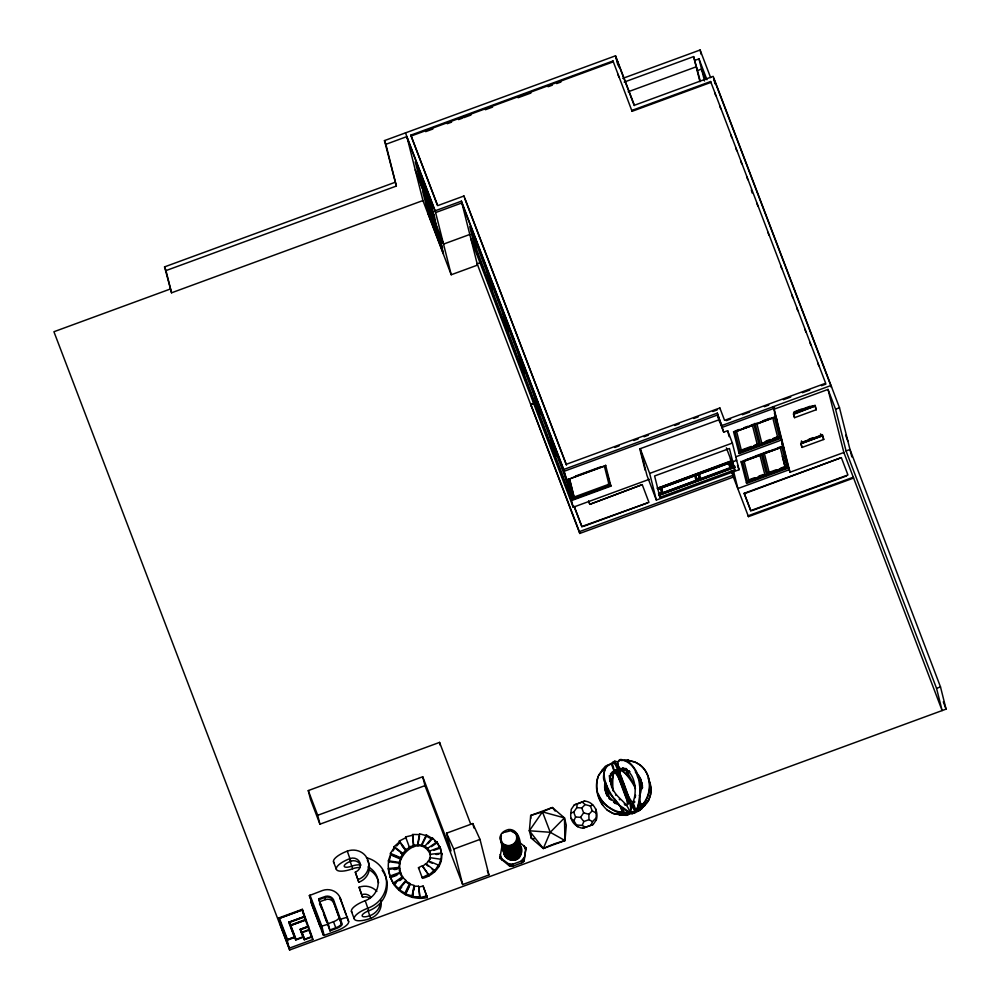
<?xml version="1.0" encoding="UTF-8"?>
<svg xmlns="http://www.w3.org/2000/svg" width="1000" height="1000" viewBox="0 0 1000 1000"><rect width="100%" height="100%" fill="white"/><g stroke="black" fill="none" stroke-linecap="round" stroke-linejoin="round"><path stroke-width="1.5" d="M419.562 896.8L412.287 896.663L414.275 886.162L418.638 886.25L419.963 898.4L418.837 887.05L423.113 886.062L427.275 897.55C414.787 900.45 401.225 895.025 393.925 884.538L390.188 876.862L400.688 873.012L403.1 878.25C388.113 860.875 419.8 830.438 430.475 854.812M605.875 786.725L606.95 795.987M641.625 783.688L640.537 793M604.963 783.088C603.05 798.55 619.175 803.725 628.775 811.95C633.25 810.925 628.75 800.3 627.625 796.6A27.988 1.025 69.8 0 0 622.913 783.587A27.562 1 69.8 0 0 619.412 774.425A27.988 1.025 69.8 0 0 615.65 765.175L613.138 761.85C612.4 763.7 603.75 766.55 607.712 765.438M650.638 793.975L650.788 787.625L649.562 782.613M604.725 783.388L604.65 787.825L606.225 794.15M611.825 782.062L613.413 773.025L609.925 776.737L611.825 782.062L609.312 775.475M500.788 840.35L500.887 838.125M501.062 838.812L500.95 841.038C503.15 850.837 519.338 848.075 518.325 838.162L517.312 836.225M501.225 839.5C501.538 846.812 503.062 859.663 513.125 858.925C517.663 858.55 521.625 854.463 521.25 849.812M501.3 842.4L501.4 840.188M501.812 844.463L501.912 842.237M501.987 845.15L502.088 842.925M502.163 845.837L502.262 843.612M502.075 848.062L502.438 844.287M502.85 848.575L502.95 846.35M503.025 849.262L503.125 847.038M503.363 850.625L503.3 847.725M503.875 852.688L503.988 850.462M396.213 882.962L393.925 884.538C389.8 877.7 387.375 869.6 388.587 861.612L399.575 863.213L399.762 868.975M430.112 858.45L430.312 854.287L441.438 853.125C443.638 865 433.537 875.775 422.463 878.363L418.488 867.675L422.375 865.675L429.137 875.825M441.087 860.05L441.438 853.125M518.15 837.475C518.962 845.888 506.675 849.925 502 843.1M501.275 842.513C504.387 851.488 519.438 848.375 518.5 838.85M518.663 839.538C514.9 862.962 486.4 835.537 508.475 829.525C518.938 828.312 523.25 845.675 518.3 852.487C514.212 857.312 505.4 856.125 503.175 850.05M519.012 840.9C519.95 850.438 504.9 853.538 501.8 844.562M519.188 841.587C520.125 851.112 505.075 854.225 501.962 845.25M519.35 842.275C520.175 850.688 507.887 854.725 503.2 847.887M519.875 844.338C520.812 853.863 505.763 856.975 502.65 848M520.212 845.7C521.15 855.225 506.112 858.337 503 849.362M520.562 847.075C521.375 855.487 509.087 859.525 504.412 852.688M520.737 847.763C521.725 857.638 505.712 860.413 503.35 850.738M521.075 849.125C522.013 858.662 506.975 861.762 503.862 852.788M628.513 801.737L628.325 803.65M551.8 844.775L543.3 848.5L529.375 830.775L530.7 815.462L552.375 807.513L564.45 817.9L566.3 825.238L564.975 840.55L543.3 848.5L531.225 838.112L529.375 830.775L542.45 811.862L552.375 807.513L555.163 811.062M570.925 812.987L571.237 809.338L574.35 804.85L584.65 801.062C593.8 801.838 598.875 811.55 596.3 819.95L593.2 824.45L582.888 828.225C575.675 827.5 569.35 820.438 570.925 812.987L573.713 812.125L576.825 807.638L577.137 803.988L584.65 801.062M596.3 819.95L596.062 809.188M502.275 846.575L502.25 844.287L499.938 858.062L508.85 865.475L510.588 866.363L513.275 866L521.55 862.962L523.713 861.55L524.338 859.562L526.025 847.775L518.225 841.237M523.713 861.55L526.025 847.775M635.188 797.725L635.575 795.188M417.612 844.287L419.6 833.8L426.538 835.738L421.775 845.45L417.612 844.287L418.025 845.888M419.525 836.1L417.812 845.088L413.45 845L412.525 834.45L419.8 834.6M412.088 895.863L414.075 885.362L409.913 884.2L405.15 893.925L412.088 895.863L412.488 897.463L413.338 892.962M413.9 889.963L414.475 886.963M606.087 783.35L605.513 791.25M598.175 793.6C602.188 803.8 612.013 811.462 622.975 812.525C619.825 801.637 606.475 794.887 604.963 782.362C599.087 774.55 614.075 754.075 598.638 775.325M623.925 812.613L622.75 808.375L628.663 812.613L623.9 812.663L622.875 809.975M390.412 856.45L388.787 862.4L388.387 860.812L390.613 854.15L400.7 858.425L399.375 862.412L399.775 864.013M598.35 776.237C594.7 785.788 597.638 796.737 602.725 805.263M649.163 798.85C651.988 792.45 651.562 784.737 648.2 778.625M500.712 837.438L501.413 835.3M598.725 775.1C593.562 786.75 597.725 801.7 607.137 809.938M648.763 800.075L650.588 794.6M428.575 861.637L429.913 857.65L440.887 859.262L441.287 860.85M438.663 865.913L440.887 859.262M499.938 858.062L500.513 856.325M634.438 801.312L634.625 801.787M614.45 761.263L612.125 763.625L613.538 767.337M632.375 813.725C630.612 812.6 624.062 817.375 628.962 813.825L624.438 814.8L623.413 812.113M543.3 848.5L550.237 832.288L564.45 817.9L542.45 811.862L530.7 815.462L530.775 818.487M577.663 826.787L573.913 820.837L575.562 816.975L573.713 812.125M577.225 825.05L582.188 825.413L583.837 821.55L588.987 819.663L592.487 821.625L595.862 818.213M590.837 825.475L592.487 821.625M619.663 770.2L619.038 773.425L619.675 778.162L615.15 771.85L617.225 770.462M627.038 805.05L627.5 800.05L625.475 791.725A19.5 1.188 70.3 0 0 623.038 784.825L620.6 778.438A19.5 1.188 70.3 0 0 618.45 773.3L615.513 770C609.35 772.138 609.225 780.475 611.975 786.1C614.362 797.55 627.65 801.55 629.862 812.487M421.975 846.25L421.575 844.65L426.337 834.938L432.463 838.525L427.962 843.7M404.95 893.125L409.712 883.4L406.037 881.25L398.825 889.538L404.95 893.125L405.35 894.725M406.025 893.337L409.425 886.388M606.138 766.925L605.312 768.438M639.325 795.45L640.462 793.3M501.625 846.275L502.212 845.212M523.888 857.775L521.1 861.162L512.825 864.2L510.588 866.363M523.763 860.625L524.338 859.562M619.837 769.825L618.575 769.963L619.837 769.825L617.413 763.375M393.05 850.913L394.55 848.225L394.15 846.625L399.538 841.838L405.9 850.387L402.663 853.275L403.062 854.862L400.637 852.975M642.188 807.562L641.462 808.95L648.838 799.862M614.763 771.4L615.9 770.938L614.763 771.4L612.875 766.45M604.862 768.587L605.462 767.45L602.25 770.075M510 859.6C515.925 862.325 523.425 856.012 520.837 849.737M399.637 858.688L390.812 854.95L390.412 853.35L394.35 847.425L402.863 854.075L400.5 857.625L400.9 859.225M428.45 866.287L426.012 864.4L428.375 860.837L438.462 865.113L434.525 871.038L432.1 869.137M639.925 810.238L641.162 808.475M575.562 816.975L580.525 817.337L583.638 812.837L581.788 807.987L576.825 807.638M599.075 774.688L602.95 769.85M648.45 800.425C647.138 804.275 640.375 808.662 645.163 802.087C653.225 789.175 650.8 769.3 635.9 762.537M645.125 805.25L642.075 807.688L645.275 805.037M634.25 813.325L635.413 811.525L630.913 813.188C633.763 815.5 646.388 805.3 637.263 810.763L639.637 810.562M624.138 768.238C616.213 771.737 616.038 756.963 622.413 759.85M609.587 776.513L613.825 772L610.438 773.938L613.112 771.825L611.65 772.725M634.9 762.025L628.225 760.25L624 760.337C629.175 759.188 638.237 772 639.05 778.812C643.15 787.412 637.65 797.613 641.312 805.775C652.125 795.037 652.463 775.163 640.35 765.25M425.45 847.6L425.05 846.012L432.262 837.725L437.163 842.725L431.425 846.65M398.625 888.737L405.838 880.45L402.9 877.45L393.725 883.737L398.625 888.737L399.025 890.337L401.725 887.225M640.688 806.488L636.962 809.562L639.225 802.3L640.688 806.488L639.65 803.787M641.625 805.913C646.4 798.962 644.562 805.3 641.625 805.913L640.588 803.2M396.625 845.987L399.738 842.638L399.338 841.038L405.812 837.7M627.3 769.75L620.862 769.438L626.487 768.587M521.55 862.962L523.025 861.4M618.575 761.35L620.913 759.825M581.788 807.987L585.163 804.575L590.388 806.012L592.75 804.975M588.987 819.663L588.862 814.275L592.238 810.863L590.388 806.012M502.65 833.4L504.35 831.85M434.325 870.238L428.938 875.025L422.575 866.475L425.812 863.6L434.325 870.238L434.725 871.838M519.513 857.288C514.65 863.162 503.875 859.812 503.713 852C506.637 861.112 521.875 858 520.9 848.45L519.888 846.5M309.363 895.562L322.438 890.525A14 13.225 -14.1 0 1 340.275 898.075L348.65 921.55A14 4.55 -20.9 0 1 336.637 930.812L324.162 935.387L323.275 935.013L312.413 906.338L310.938 901.825L320.363 926.55L309.363 895.562L321.1 926.35L323.275 935.013M602.362 769.912L604.7 768.637M428.188 849.812L427.788 848.213L436.962 841.925L440.3 848L433.725 850.413M393.525 882.938L402.688 876.65M399.663 880.6L401.95 879.038M620.262 769.15C615.538 768.763 622.4 777.788 622.25 780.238C625.662 787.65 626.962 796.538 632.762 802.6C637.45 792.688 635.875 772.387 622.875 768.175M633.9 802.688L634.725 802.125M635.212 810.738L630.712 812.4L631.213 805.775L635.212 810.738L632.388 803.3M617.562 761.675L615.175 761.438L616.475 764.875A27.988 1.025 69.8 0 1 620.25 774.125L623.737 783.288A27.988 1.025 69.8 0 1 628.45 796.3C631.75 806.287 636.925 818.4 639.012 799.938C641.787 785.562 638.225 763.438 621.562 759.812M505 832.212L510.588 830.788L515.312 833.3A8.188 7.738 -14.1 0 1 510.25 845.413A8.188 7.738 -14.1 0 1 500.538 836.625M401.562 845.075L406.1 851.188L405.7 849.587L409.588 847.588M422.262 877.562L428.738 874.237M582.888 828.225L593.2 824.45M613.075 763.5L611.987 764.225M396.362 186.05L385.875 144.312L406.875 136.6L422.938 200.55L171.55 292.8L165.975 270.6L396.362 186.05L384.462 140.6L615.525 55.812L634.388 105.275L713.15 76.363L839.5 407.762L851.838 456.9M437.362 205.087L410.812 135.15L613 60.963L632.075 111.312L710.85 82.413L710.625 81.525L631.862 110.425L632.075 111.312M411.037 136.05L613.225 61.85L613 60.963M425.662 131.65L432.863 129.012M447.262 123.725L451.587 122.137M458.525 119.588L462.463 118.15M463.775 117.662L470.975 115.025M485.375 109.738L492.575 107.1M518.075 97.737L530.925 93.025M548.075 86.725L552.362 85.162M556.65 83.588L560.938 82.013M622.788 78.375L700.1 50L710.638 77.638M624.188 82.088L693.637 56.6L700.225 80.938M695.05 60.312L698.988 58.863L706.938 79.725M628.2 91.762L696.2 66.812L697.613 70.525L701.55 69.075L705.263 78.812M171.55 292.8L164.55 266.887L394.95 182.35M428.4 199.037L422.688 185.625L423.738 185.25L427.375 194.762M170.138 289.088L53.925 331.737L289.637 950L946.075 709.125L940.5 686.912L849.987 449.5L846.05 450.95L936.562 688.363L942.138 710.575L843.863 452.488L790.025 472.238L787.7 465.513M434.425 216.425L429.762 204.175L427.7 193.7M710.625 81.525L825.662 383.237L724.562 420.325L719.85 407.962L566.25 464.325L463.95 196L437.688 205.637L410.812 135.15M461.425 201.163L477.488 265.113L451.225 274.75L435.163 210.787L461.425 201.163L563.725 469.487L566.4 480.15L605.788 465.688M442.287 247.95L429.775 215.138L430.825 214.75M434.137 221.9L435.462 229.438L430.275 215.825L431.325 215.45L429.113 206.625M437.9 233.3L436.85 233.675L432.113 214.825M442.537 247.975L437.35 234.375L438.4 233.988M469.787 234.462L443.537 244.1L415.25 169.913M649.275 479.325L573.2 507.238L571.538 500.575L474.888 247.087L475.55 246.838L470.775 227.875M478.088 246.838L475.9 247.638L471 228.1M480.025 262.725L477.15 263.775L579.788 533.438L733.388 477.075L731.862 470.988M494 288.562L491.812 289.375L486.912 269.825M509.913 330.3L507.725 331.1L502.725 311.825M525.825 372.038L523.638 372.837L519.113 354.8M531.225 406.075L530.788 404.3L534.963 402.762M530.9 404.738L533.688 403.725M541.737 413.762L539.55 414.562L534.637 395.025M557.65 455.5L555.462 456.3L550.55 436.763M614.75 447.5L619.138 445.887M633.763 440.525L638.15 438.913M644 436.763L648.388 435.163M674.725 425.5L679.112 423.888M693.75 418.512L698.138 416.9M712.763 411.538L717.15 409.925M563.725 469.487L717.325 413.125L723.713 432.15L727.65 430.7L732.375 443.062L739.062 469.712L656.35 500.062L646.925 475.337L640.225 448.688L719 419.787M575.425 476.125L601.25 466.65M726.25 420.675L730.65 419.062M742.375 414.762L749.7 412.075M764.35 406.7L768.737 405.087M783.4 399.712L790.725 397.025M802.438 392.725L809.762 390.037M821.488 385.737L825.888 384.125M571.013 478.237L604.35 466L609.263 485.538L573.15 498.787L568.25 479.25L569.562 478.762L574.462 498.312M722.038 425.487L831.012 385.5L831.462 387.275L713.6 78.138L715.025 83.825M774.8 408.075L722.487 427.262L717.775 414.9L564.175 471.262L461.863 202.938L435.613 212.575L407.013 137.55M790.025 472.238L774.188 409.175L828.012 389.412L835.562 409.2L846.05 450.95M734.963 431.05L739.312 429.462M743.662 427.863L748 426.275M750.9 425.213L755.25 423.612M762.487 420.95L769.737 418.3M755.288 424.075L774.325 417.1L779.463 437.525L760.425 444.513L755.013 423.338M733.8 432.325L775.812 416.912M793.962 411.925L801.287 409.237M797.138 411.025L810.138 406.25M794.25 412.663L813.288 405.675M794.575 413.525L813.612 406.538M793.375 414.45L814.925 406.062M608.787 484.3L574 497.075L569.462 479.038M794.6 417.663L816.263 409.725L815.15 405.275L793.487 413.225L794.6 417.663L793.662 415.2M475.55 246.838L571.95 499.712L610.688 485.5M571.538 500.575L610.913 486.125L605.55 465.075M656.35 500.062L649.663 473.413L732.375 443.062M835.562 409.2L839.5 407.762M642.225 484.625L589.812 504.338L642.225 484.625L648.938 502.375L581.862 526.5L574.15 506.275M741.225 450.125L751.338 446.413M754.225 445.35L757.113 444.3M765.913 441.062L770.25 439.475M773.138 438.413L777.463 436.825L777.75 437.575L761.862 443.4L777.65 437.325M741.513 450.863L757.4 445.037L752.438 425.425L736.55 431.25L741.425 450.625L757.4 445.037M740.075 451.975L759.112 444.988L753.975 424.562L734.938 431.55L740.075 451.975L739.788 451.238M738.875 452.9L780.888 437.488L773.25 406.7L774.188 409.175M779.75 434.525L781.162 438.225L739.15 453.65L733.512 431.587M735.775 456.825L781.612 440M731.812 461.012L657.412 488.312L731.712 460.65M662.725 486.925L694.625 475.225L696.2 481.225L695.812 480.238M700.75 472.975L728.763 462.7L730.138 468.2L700.738 478.988M657.325 487.95L657.788 489.3L733.65 461.463M755.475 456.025L768.512 451.238M777.212 448.05L781.55 446.463M745.288 459.988L755.4 456.275M764.188 453.05L774.3 449.338M741.275 462.088L783.288 446.662M661.425 492.525L658.538 493.575L659.95 497.287L734.788 469.825L729.438 448.512L654.6 475.975L659.95 497.287M695.962 479.85L698.838 478.787M730.5 467.175L733.487 466.562L726.363 447.863M661.8 493.1L658.888 494.175L734.65 465.988M699.725 479.188L662.663 492.962L661.625 488.837M808.938 439.188L813.275 437.6M735.113 467.325L659.262 495.163L735.025 466.975M820.763 435.438L801.725 442.413L801.438 441.675M583.438 526.413L647.475 502.912M802.075 447.425L823.737 439.475L822.625 435.037L800.962 442.987L802.075 447.425L800.662 443.713M579.788 533.438L579.338 531.663L732.95 475.3L731.287 470.938M750.15 479.35L754.488 477.762M758.812 476.175L763.15 474.575M769.05 472.413L776.275 469.762M780.612 468.175L784.938 466.587L785.225 467.325L769.338 473.15L785.125 467.075M764.875 474.787L748.988 480.625L764.875 474.787L760.013 455.425L744.125 461.262L743.838 460.513M746.35 482.663L788.363 467.238L781.162 438.225M788.637 467.987L746.625 483.4L740.987 461.337M789.087 469.762L737.887 488.55L733.4 470.7M744.175 493.288L841.338 457.638L847.938 474.95L750.775 510.6L744.175 493.288L750.888 511.037M744.287 493.725L841.338 457.638M752.337 510.513L846.6 475.925M748.475 516.638L853.512 478.1L853.288 477.212L748.25 515.75L748.475 516.638L733.388 477.075M319.938 824.188L317.7 815.3L422.725 776.762L424.963 785.638L319.938 824.188L310.5 799.45L308.275 790.575L439.562 742.4L470.613 823.863M422.725 776.762L451.012 850.95L446.55 833.188L472.812 823.55L480.012 839.4L488.938 874.925L462.675 884.562L424.963 785.638M430.513 855.088L429.588 851.05L440.1 847.2L441.838 854.725M462.675 884.562L453.75 849.038L480.012 839.4M318.7 898.8L325.637 896.312A7.138 6.75 -14.1 0 1 333.475 899.625L342.238 924.225A7.138 2.325 -20.9 0 1 336.962 928.3L330.05 930.85L329.762 930.013L335.8 927.8A6.438 2.087 -20.9 0 0 341.325 923.538L333.25 900.9A6.438 6.088 -14.1 0 0 325.037 897.425L319 899.638L318.7 898.8L328.375 924.15L330.05 930.85M327.113 922.588L319.538 901.812L325.588 899.6A6.438 6.088 -14.1 0 1 333.787 903.075L341.325 923.538M389.988 876.062L400.487 872.212L399.562 868.175L388.438 869.338L390.387 877.663L396.95 875.25M278.7 917.975L302.325 909.3L312.15 936.888L312.825 939.55L289.188 948.225L280.712 925.962L278.7 917.975L287.188 940.225L289.637 950M302.013 910.075L279.438 918.363L302 909.987L304.462 916.513L288.712 922.288L304.462 916.513M305.825 919.388L290.075 925.163L289.4 922.5L305.163 916.725M290.788 925.462L305.487 920.075L290.788 925.462L296.087 939.4L302.9 936.812L300.062 929.388L307.938 926.5L300.062 929.388M936.562 688.363L940.5 686.912M312.15 936.888L304.275 939.775L301.45 932.362L300.775 929.7L308.663 926.8M301.45 932.362L309.325 929.463M308.988 930.15L302.162 932.663L304.637 939.175L311.462 936.675L309.012 930.25M339.012 917.475A6.438 2.087 -20.9 0 1 333.488 921.737L327.45 923.95L330 930.625M328.375 924.15L321.1 926.35M347.537 917.113L340.262 919.312M287.55 939.625L294.35 937.038L287.55 939.625L279.413 918.275M287.188 940.225L295.062 937.337L289.4 922.5M290.587 926.513L295.738 940L303.612 937.113L300.775 929.7M574.35 804.85L577.137 803.988M553.225 844.15L564.975 840.55L564.45 817.9M622.638 768.188L621.413 768.787L623.162 768.525M405.613 836.9L412.725 835.25L413.65 845.8L409.387 846.787L409.787 848.388L405.613 836.9L406.012 838.5M419.762 897.6L426.875 895.95M521.1 861.162L523.55 860.888M625.175 805.25L625.55 805.025M436.075 854.513L438.862 854.212M388.237 868.538L399.363 867.375M394.2 869.55L396.987 869.262M627.837 760.438L628.612 760.45M614.475 761.263L615.725 761.513M512.825 864.2L508.4 863.675L499.775 857.412M513.275 866L508.85 865.475M621.225 760.487L623.1 760.375L622.438 759.862M624.1 814.587L629.513 813.162L623.7 812.975L622.65 813.9L624.1 814.587L623.088 811.925M626.625 760.413L628.325 760.375M626.65 815.375L624.438 814.8M508.65 830.212L510.95 830.225M529.375 830.775L550.237 832.288L564.975 840.55M628.45 760.625L634.2 761.85M388.387 860.812L399.375 862.412M610.275 764.388C595.562 770.438 610.962 796.938 618.775 803.95M623.638 814.925L625.988 815.375M612.587 813.162C614.237 814.875 625.825 814.825 618.575 812.75C609.8 809.05 601.275 803.438 597.987 793.95M583.638 812.837L588.862 814.275M534.15 838.913L531.225 838.112L531.15 835.088M620.825 814.35L624.188 815.312L612.725 813.3L607.75 810.4M625.4 768.5L626.587 769.15L626.05 768.625M629.938 771.737L627.688 770.825L627.788 773.075L634.913 785.638M429.837 862.175L432.362 863.238M390.412 853.35L400.5 857.625M525.25 847.987L526.2 848.425M427.925 837.087L431.475 838.763M592.238 810.863L595.75 812.825M582.188 825.413L585.688 827.375M634.75 761.888L639.812 764.837M513.138 830.812L517.663 835.375M421.575 844.65L425.25 846.812M616.587 803.825L614.6 802.475L615.288 802.95M512.1 830.763L515.312 833.3M606.888 809.875L611.663 812.688M408.175 883.525L406.238 882.05L405.838 880.45M394.15 846.625L402.663 853.275M624.225 803.962L625.062 804.688M613.525 802.05L615.288 803.562M582.288 802.1L585.163 804.575M571.05 818.363L573.913 820.837M434.538 841L437.362 843.525L440.5 848.8M609.663 777.812L611.85 787.85M508.4 863.675L510.425 865.713M425.05 846.012L427.987 849.013M501.825 842.412C506.5 849.25 518.787 845.2 517.975 836.8L516.788 834.163M635.325 771.95L640.537 779.2L642.625 787.65M619.237 799.15L619.85 799.837M637.238 776.025L641.75 782.925M608.737 797.375L611.138 800.175M580.525 817.337L583.837 821.55M628.962 770.738L629.462 771.375M399.338 841.038L405.7 849.587M523.812 845.588L525.45 849.513M501.7 858.45L500.062 854.538M501.488 859.262L502.15 860.25M616.55 801.825L615.05 799.25M627.612 774.825L628.312 776.05L621.712 769.987L626.725 770.6L627.525 774.638M615.588 794.688L615.962 795.35M517.475 836.9L518.525 838.8M517.65 837.588L518.7 839.488M517.825 838.275L518.875 840.175C519.788 849.725 504.762 852.887 501.625 843.888M518 838.962L519.05 840.863M518.337 840.337L519.388 842.225M518.513 841.012L519.562 842.913C520.525 852.812 504.538 855.65 502.137 845.938M518.688 841.7L519.738 843.6C520.65 853.15 505.625 856.312 502.488 847.312M518.85 842.387L519.9 844.287M519.375 844.438L520.425 846.338M519.55 845.125L520.763 847.712M427.788 848.213L429.787 851.85M502.825 848.675C505.938 857.65 520.975 854.55 520.05 845.013C527.638 855.938 508.988 866.087 504.2 854.163M638.7 775.337L640.85 779.362L642.475 785.875M639.4 779.188L641.562 783.288M607.925 796.425L605.688 792.025M612.6 789.513L613.25 790.75M628.288 797.862L628.888 799.05M446.55 833.188L453.75 849.038M639.562 784.95L641.275 788.9M635.475 788.85C631.775 779.225 613.337 756.725 622.062 783.438A19.5 1.188 70.3 0 0 624.513 790.337L626.938 796.712M845.638 435.238L847.862 441.062M714.7 92.8L715.8 95.7M719.663 105.838L720.775 108.725M730.713 134.787L731.812 137.688M735.675 147.825L736.775 150.725M740.65 160.85L741.75 163.75M746.712 176.788L747.825 179.675M756.75 203.088L757.862 206M767.862 232.237L768.975 235.162M780.65 265.775L781.75 268.688M791.75 294.887L792.837 297.75M796.663 307.787L797.75 310.65M804.862 329.288L805.95 332.15M809.775 342.188L810.875 345.05M817.688 362.925L818.763 365.763M943.3 701.838L946.075 709.125M814.85 406.012L816.263 409.725M821.85 434.525L823.737 439.475M774.4 413.2L776.75 419.387M784.225 449.137L781.875 442.962L787.3 464.325M756.712 423.3L757 424.038L772.788 417.962L777.75 437.575M615.975 57.587L634.288 105.625M617.812 74.175L618.9 77.038M758.825 444.25L759.112 444.988M737.487 465.588L739.062 469.712M723.713 432.15L717.588 416.075L717.8 416.938M733.85 467.35L734.788 469.825M728.575 462.2L730.325 468.7L729.95 467.713M699.163 472.987L699.538 473.975M700.55 478.5L700.925 479.487L699.35 473.488M694.438 474.725L694.812 475.712M661.087 486.962L662.85 493.462L662.475 492.463M660.037 487.35L661.8 493.837L661.425 492.85M658.8 493.812L659.175 494.812M640.225 448.688L649.663 473.413M609.738 483.025L610.913 486.125M608.475 483.475L609.263 485.538M588.6 501L589.712 503.9M588.713 501.45L589.812 504.338M464.725 198.35L566.475 465.213M470.962 227.862L478.713 248.337M479.837 251.125L483.675 261.363M484.825 264.2L519.725 355.75M519.837 356.188L565.712 476.375M566.462 478.488L565.988 477.25L571.375 498.038M569.225 487.512L469.762 226.65L474.888 247.087M574.263 506.725L581.975 526.95M470.9 238.912L573.2 507.238M530.788 404.3L579.338 531.663M405.462 132.887L435.163 210.787M428.075 193.238L429.637 197.325M427.362 196.325L423.212 185.438L420.262 173.688M430.288 203.988L432.362 209.425M434.7 217.75L422.2 184.938L417.088 164.625M420.8 184.037L435.887 223.6L430.312 201.4L415.225 161.825L421.275 185.275M431.85 216.8L435.475 226.325M438.913 235.35L440.475 239.438M435.988 229.237L430.8 215.637L427.113 200.95M441.5 243.713L435.288 223.9M428.387 214.237L443.475 253.8L437.9 231.6L422.812 192.025L428.862 215.475M422.938 200.55L451.225 274.75M639.763 801.688L641.312 805.775M625.8 769.45L627.812 774.737M384.462 140.6L385.875 144.312M633.1 802.812L635.938 810.25M616.8 770.638L619.675 778.162M626.6 796.787L625.812 794.737M611.362 763.938L614.188 771.375M620.9 807.1L622.975 812.525M620.7 807.438L622.25 811.5M542.45 811.862L550.237 832.288M487.275 870.562L488.938 874.925M427.275 897.55L423.113 886.062M164.55 266.887L165.975 270.6M334.325 862.9A16.087 5.238 -20.9 0 1 347.3 851.125L350.8 861.2A7.7 7.275 -14.1 0 1 360.613 865.35M333.488 861.762L336.312 869.188A16.087 5.238 -20.9 0 1 350.125 858.538A7.7 7.275 -14.1 0 1 359.938 862.688A7.7 7.275 -14.1 0 1 355.312 872.138L358.812 882.225A16.087 15.213 -14.1 0 0 367.312 860.075M358.812 882.225L355.312 872.138M349.663 859.9L352.688 868.75A19.587 18.512 -14.1 0 1 360.225 867.487M368.088 866.912A19.587 18.512 -14.1 0 1 378.088 884.4A19.587 18.512 -14.1 0 1 365.225 900.713L368.725 910.8A7.7 2.5 -20.9 0 0 362.113 915.888A7.7 2.5 -20.9 0 0 369.95 915.675A16.087 15.213 -14.1 0 0 380.312 903.775M376.863 891.388A16.087 15.213 -14.1 0 0 359.1 887.237L362.6 897.325A7.7 7.275 -14.1 0 1 370.15 898.425M368.062 910.738L370.613 918.35A16.087 5.238 -20.9 0 1 354.237 918.775L351.413 911.363M362.6 897.325L359.1 887.237M308.275 790.575L317.7 815.3M340.15 898.9A14 13.225 -14.1 0 1 340.875 900.475L346.112 914.875M346.613 916.213L348.65 921.55M333.488 921.737L335.8 927.8M319.688 903.587L321.912 909.4M323.575 913.775L326.9 922.5M309.962 895.1L321.938 926.513L324.162 935.387M304.337 917.3L312.825 939.55M288.688 922.2L294.375 937.125M625.425 793.688L624.625 791.575A27.988 1.025 69.8 0 1 620.275 779.6M618.025 775.837L619.087 778.863A27.988 1.025 69.8 0 0 625.013 795.088A27.562 1 69.8 0 0 627.3 801.038A27.988 1.025 69.8 0 0 628.375 803.775M319.5 903.737L319.812 904.638M628.562 803.538C623.737 791.712 610.812 749.2 613 790.688M609.312 798.95L606.875 785.9M828.012 389.412L844.075 453.375M822.4 435.812L800.738 443.762M820.5 433.925L821.087 436.3L802.05 443.288L801.462 440.913M751.338 189.938L752.1 192.963M700.1 50L701.2 54.375M698.988 58.863L704.538 80.988M693.637 56.6L699.938 81.688M775.713 418.175L779.938 435.012M785.225 467.325L780.263 447.713L764.375 453.55L769.338 473.15M782.325 456.163L784.562 465.1M756.9 423.787L761.862 443.4M744.025 461.012L748.988 480.625M736.188 459.4L736.562 460.4L657.788 489.3M737.663 465.262L737.95 465.9M727.65 430.7L729.137 436.625M719.85 407.962L720.075 408.85M730.413 458.8L731.9 464.75M730 462.8L731.375 468.312L729.625 461.812M717.325 413.125L719.338 421.112M617.388 61.3L618.812 66.988M615.525 55.812L617.75 64.688M639.862 449.15L645.175 470.288M607.675 475.112L609.138 480.95M566.825 479.288L571.95 499.712M555.212 448.188L557.1 455.7M550.075 435.525L554.987 455.062M539.3 406.45L541.188 413.963M534.163 393.787L539.075 413.325M524.15 367.725L525.275 372.238M518.263 352.062L523.162 371.6M508.237 325.988L509.363 330.5M491.95 282.75L493.462 288.762M486.812 270.1L491.35 288.137M475.275 238.012L477.55 247.037M463.95 196L464.175 196.887M431.262 203.088L432.362 207.5M428.225 193.512L429.338 197.913M429.95 200.6L435.412 222.362M436.188 225.175L443 252.562M424.963 185.075L429.762 204.175M433.288 218.225L437.35 234.375M426.188 190.225L427.663 196.1M432.3 214.55L433.4 218.95M424.162 183.175L429.263 203.487M423.075 180.138L427.875 199.237M431.037 211.8L435.462 229.438M421.163 174.963L423.375 183.775M418.263 168L422.688 185.625M425.85 198.2L430.275 215.825M425.037 196.275L429.775 215.138M472.812 823.55L473.925 827.987M439.562 742.4L440.3 745.35M436.962 841.925L437.362 843.525M432.262 837.725L432.663 839.325M438.462 865.113L438.875 866.712M426.337 834.938L426.737 836.525M429.588 851.05L429.988 852.65M429.913 857.65L430.312 859.25M413.45 845L413.85 846.6M418.488 867.675L418.688 868.475M418.638 886.25L419.038 887.85M409.712 883.4L410.112 885M400.487 872.212L400.887 873.812M340.275 898.075L340.875 900.475M333.25 900.9L333.787 903.075M325.037 897.425L325.588 899.6M318.938 899.412L319.538 901.812M302.325 909.3L304 915.962M303.612 937.113L304.275 939.775M295.062 937.337L295.738 940M440.1 847.2L441.637 853.925M608.138 791.338L608.225 791.963M609.487 776.475L609.85 781.087M628.312 799.262L628.513 801.575M641.988 783.938L642.013 788.863M347.3 851.125A16.087 15.213 -14.1 0 1 367.812 859.8A16.087 15.213 -14.1 0 1 358.137 879.562M350.8 861.2A7.7 2.5 -20.9 0 0 344.188 866.3A7.7 2.5 -20.9 0 0 352.025 866.087A19.587 18.512 -14.1 0 1 360.838 864.887M361.938 894.663A7.7 7.275 -14.1 0 1 370.825 897.138M380.712 899.837A16.087 15.213 -14.1 0 1 370.613 918.35M354.237 918.775A16.087 5.238 -20.9 0 1 368.05 908.125A27.988 26.45 -14.1 0 0 386.512 881.875A27.988 26.45 -14.1 0 0 366.425 857.725M352.688 868.75A16.087 5.238 -20.9 0 1 336.312 869.188M382.212 870.362A27.988 26.45 -14.1 0 1 368.725 910.8M352.25 912.487A16.087 5.238 -20.9 0 1 365.225 900.713M368.75 869.575A19.587 18.512 -14.1 0 1 378.612 882.837M617.663 769.338C618.237 771.137 615.237 768.312 614.95 771.062L619.462 769.412L617.663 769.338M636.725 810.125L639.725 809.488L642.212 806.7L640.987 806.6L636.725 810.125M630.538 812.775L631.8 812.638L630.538 812.775M635.712 811.012L634.462 811.65L635.712 811.012M622.775 812.85C620.15 814.488 614.7 810.487 622.775 812.85M622.15 814.112L618.938 814.75L623.212 814.638L622.15 814.112M761.45 454.312L742.412 461.3L747.55 481.737L766.587 474.75L761.45 454.312M781.8 446.85L762.763 453.837L767.9 474.263L786.938 467.275L781.8 446.85M698.487 474.363L698.112 473.375L699.875 479.875L698.487 474.363M695.863 475.325L695.487 474.338L697.25 480.838L695.863 475.325"/></g></svg>
